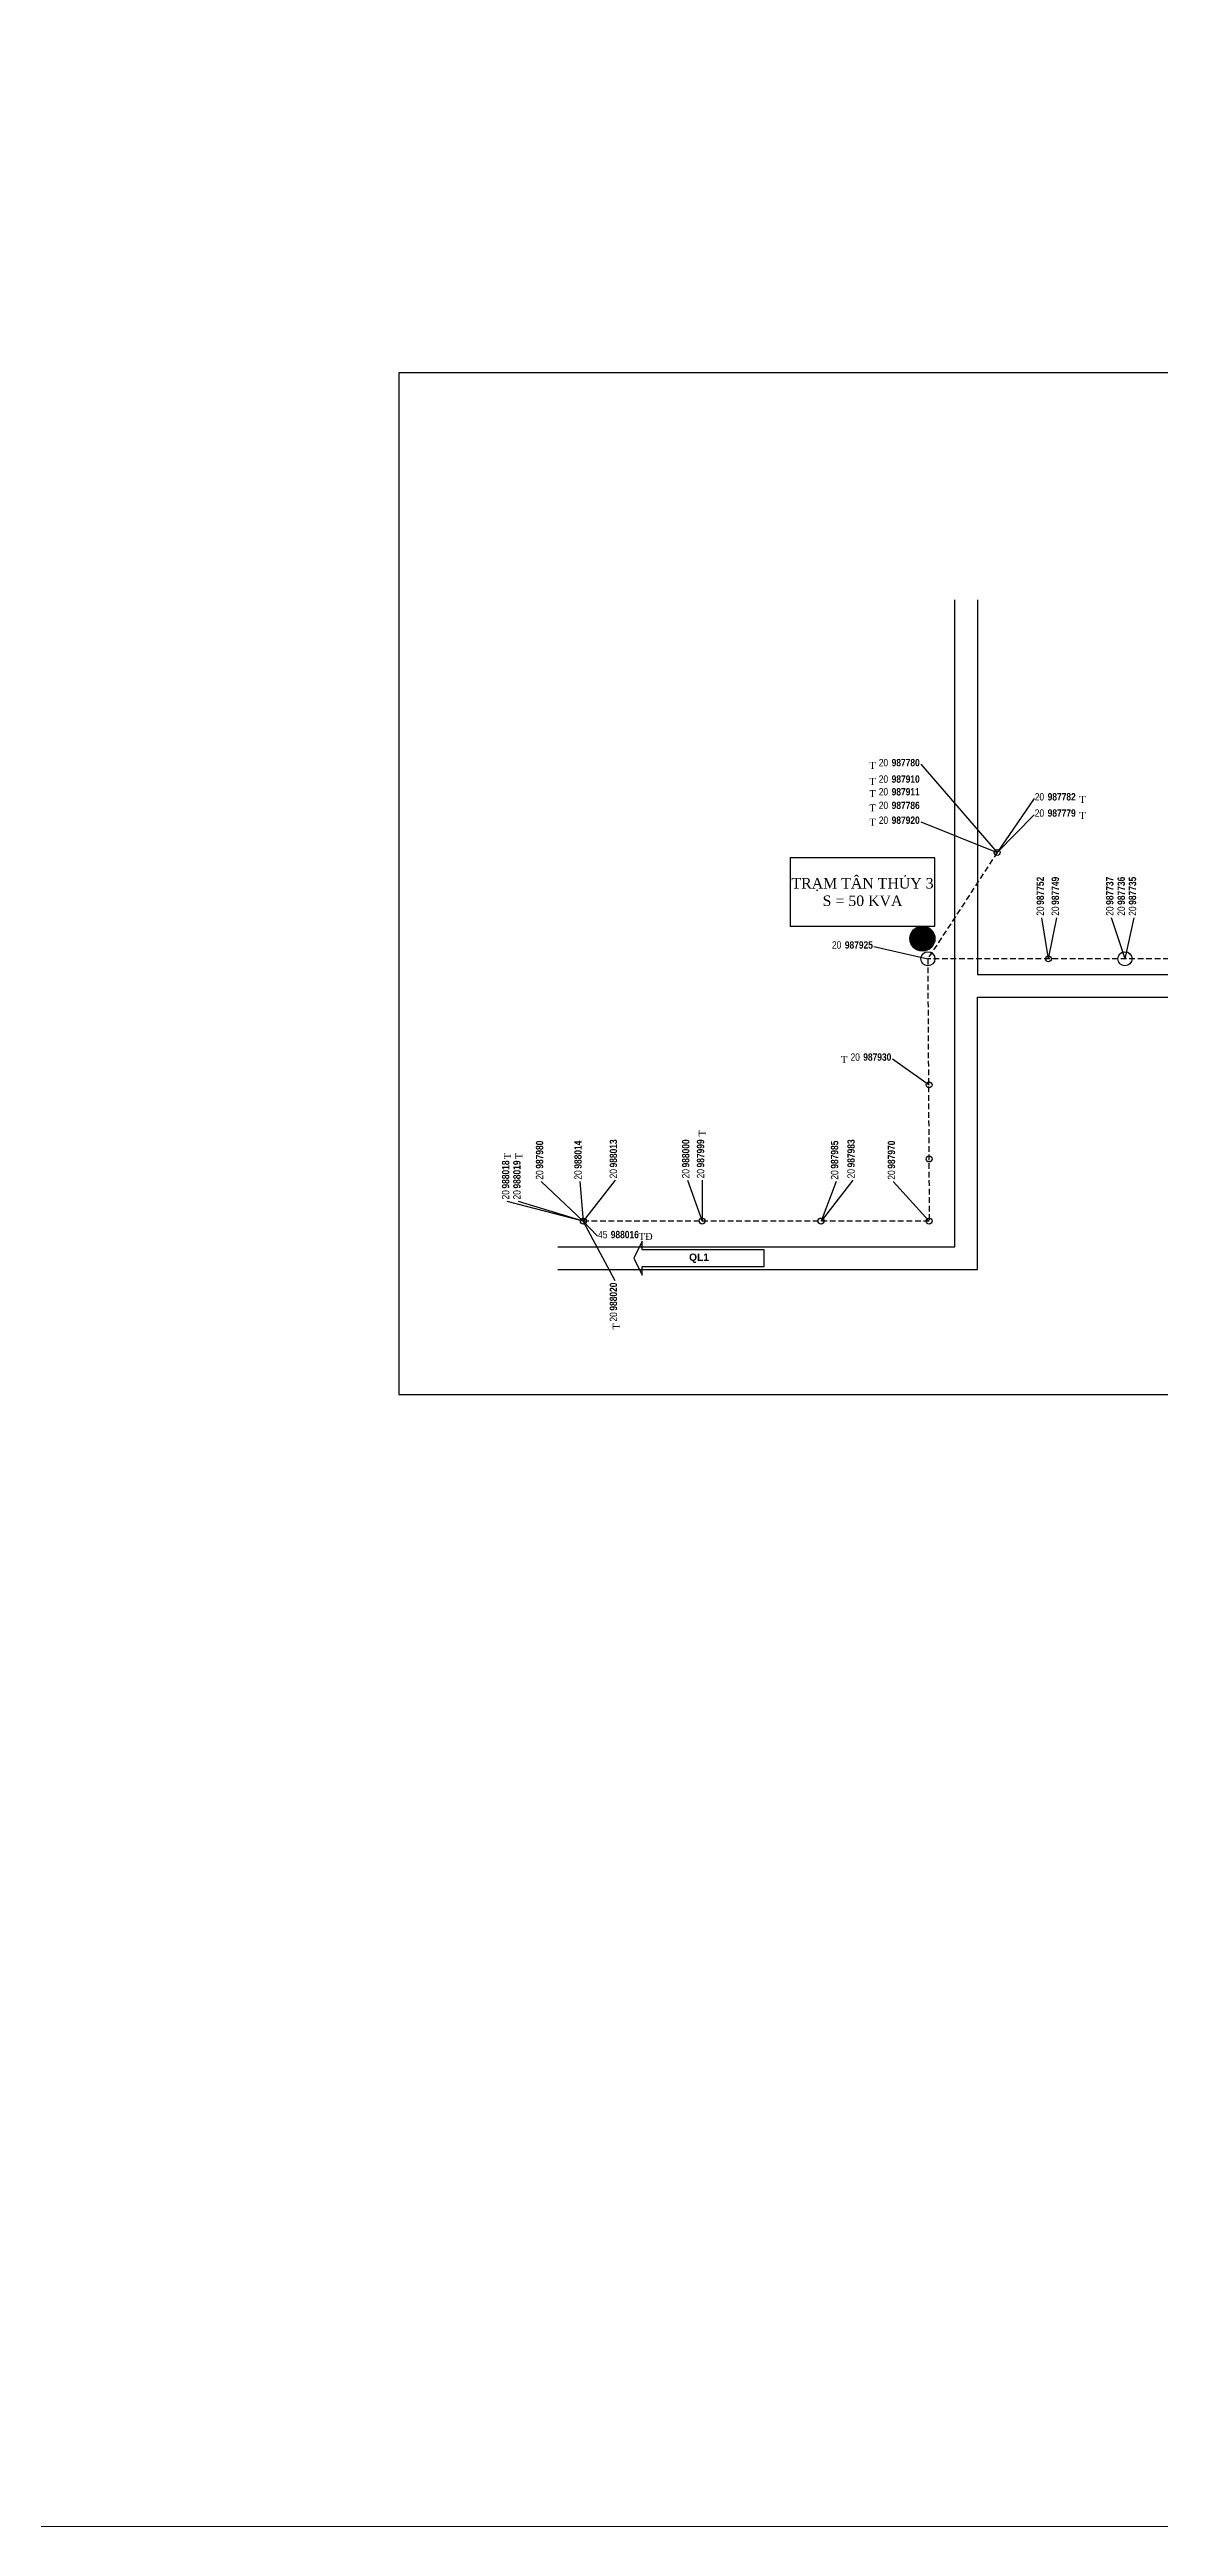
# Model space of a CAD drawing. Header units: metres. Extents: x 429925 to 893472, y 1245258 to 2552490.
# Drawn here: x 435647 to 436268, y 1265499 to 1266885 of the extents above; entities that cross this region are included whole.
import ezdxf

# ---------------------------------------------------------------- set-up
doc = ezdxf.new("R2010")
doc.units = ezdxf.units.M
doc.linetypes.add('HIDDEN2', pattern=[4.7625, 3.175, -1.5875])
for name, color, linetype in [('CONNECTOR', 7, 'Continuous'), ('DATA_GRAPHIC', 7, 'Continuous'), ('FLOWCHART', 7, 'Continuous')]:
    doc.layers.add(name, color=color, linetype=linetype)
doc.layers.add('duong bao', color=3, linetype='Continuous', lineweight=13)
doc.styles.get("Standard").update_dxf_attribs({"font": 'arial.ttf'})

msp = doc.modelspace()

# ---------------------------------------------------------------- hatches: boundary and pattern name
at = {"layer": 'CONNECTOR'}
h = msp.add_hatch(color=254, dxfattribs=at)
edge = h.paths.add_edge_path()
edge.add_arc((436135.1, 1266387.5), 7.02, 0, 360)
msp.add_hatch(color=7, dxfattribs=at).paths.add_polyline_path([(436141.1, 1266384.1), (436135.2, 1266394.3), (436129, 1266383.9)])

# ---------------------------------------------------------------- linework, layer by layer
at = {"color": 9, "linetype": 'Continuous'}
for p, q in [((436153.2, 1266215.1), (436153.2, 1266577)), ((436165.9, 1266577), (436165.9, 1266367.5)), ((436165.9, 1266367.5), (436362.8, 1266367.5)), ((436165.9, 1266202.4), (436165.9, 1266354.8)), ((436165.9, 1266354.8), (436623.1, 1266354.8)), ((435978.3, 1266218.3), (435973.6, 1266208.7)), ((435978.3, 1266213.5), (435978.3, 1266218.3)), ((435931, 1266215.1), (436153.2, 1266215.1)), ((435973.6, 1266208.7), (435978.3, 1266199.2)), ((436046.6, 1266213.5), (435978.3, 1266213.5)), ((435978.3, 1266199.2), (435978.3, 1266204)), ((435978.3, 1266204), (436046.6, 1266204)), ((435931, 1266202.4), (436165.9, 1266202.4))]:
    msp.add_line(p, q, dxfattribs=at)
for points in [[(435842.1, 1266132.5), (436654.9, 1266132.5), (436654.9, 1266704), (435842.1, 1266704)], [(436046.6, 1266213.5), (435978.3, 1266213.5), (435978.3, 1266218.3), (435973.6, 1266208.7), (435978.3, 1266199.2), (435978.3, 1266204), (436046.6, 1266204)]]:
    msp.add_lwpolyline(points, close=True, dxfattribs=at)
for points in [[(436175.3, 1266435.7, -1), (436178.6, 1266435.7, -1)], [(436134.2, 1266376.2, -1), (436142.1, 1266376.2, -1)], [(436204, 1266376.2, -1), (436207.3, 1266376.2, -1)], [(436244.5, 1266376.2, -1), (436252.4, 1266376.2, -1)], [(436137.2, 1266305.7, -1), (436140.5, 1266305.7, -1)], [(436137.2, 1266264.2, -1), (436140.5, 1266264.2, -1)], [(435943.7, 1266229.5, -1), (435947, 1266229.5, -1)], [(436010.2, 1266229.5, -1), (436013.5, 1266229.5, -1)], [(436076.7, 1266229.5, -1), (436080.1, 1266229.5, -1)], [(436137.2, 1266229.5, -1), (436140.5, 1266229.5, -1)]]:
    msp.add_lwpolyline(points, format="xyb", close=True, dxfattribs=at)
at = {"layer": 'CONNECTOR', "linetype": 'Continuous'}
for p, q in [((436134.2, 1266485), (436177, 1266435.7)), ((436197.7, 1266465.9), (436177, 1266435.7)), ((436197.7, 1266456.8), (436177, 1266435.7)), ((436134.2, 1266452.8), (436177, 1266435.7)), ((436205.7, 1266376.2), (436202, 1266399.2)), ((436205.7, 1266376.2), (436210.4, 1266399.2)), ((436248.5, 1266376.2), (436240.9, 1266399.2)), ((436248.5, 1266376.2), (436253.6, 1266399.2)), ((436108, 1266383), (436138.1, 1266376.2)), ((436118.3, 1266320.3), (436138.9, 1266305.7)), ((435921.8, 1266251.6), (435945.3, 1266229.5)), ((435943.3, 1266251.6), (435945.3, 1266229.5)), ((435963.1, 1266252.3), (435945.3, 1266229.5)), ((436003.6, 1266252.3), (436011.9, 1266229.5)), ((436011.9, 1266252.3), (436011.9, 1266229.5)), ((436096.1, 1266252.3), (436078.4, 1266229.5)), ((436086.9, 1266251.6), (436078.4, 1266229.5)), ((436118.7, 1266251.6), (436138.9, 1266229.5)), ((435945.3, 1266229.5), (435902.8, 1266240.5)), ((435945.3, 1266229.5), (435909.1, 1266240.5)), ((435953.2, 1266221), (435945.3, 1266229.5)), ((435963.1, 1266196), (435945.3, 1266229.5))]:
    msp.add_line(p, q, dxfattribs=at)
at = {"layer": 'CONNECTOR', "linetype": 'HIDDEN2'}
for p, q in [((436177, 1266435.7), (436138.1, 1266376.2)), ((436138.1, 1266376.2), (436138.9, 1266229.5)), ((436587.4, 1266376.2), (436138.1, 1266376.2)), ((436138.9, 1266229.5), (435945.3, 1266229.5))]:
    msp.add_line(p, q, dxfattribs=at)
at = {"layer": 'CONNECTOR', "linetype": 'Continuous'}
msp.add_lwpolyline([(436141.1, 1266384.1), (436135.2, 1266394.3), (436129, 1266383.9)], close=True, dxfattribs=at)
msp.add_circle((436135.1, 1266387.5), 7.02, dxfattribs=at)
at = {"layer": 'duong bao', "ltscale": 2}
msp.add_lwpolyline([(433455.3, 1268270.4), (449122.3, 1268270.4), (449122.3, 1265499.3), (433455.3, 1265499.3)], close=True, dxfattribs=at)
at = {"layer": 'FLOWCHART', "linetype": 'Continuous'}
msp.add_lwpolyline([(436061.1, 1266394.5), (436142.1, 1266394.5), (436142.1, 1266432.6), (436061.1, 1266432.6)], close=True, dxfattribs=at)

# ---------------------------------------------------------------- texts
at = {"attachment_point": 5}
for s, insert, char_height, width in [('\\C7;\\fTimes New Roman|b0|i0|;\\H3.9136135429144;T', (436107.2, 1266484.4), 3.914, 22.225), ('\\C7;\\fTimes New Roman|b0|i0|;\\H3.9136135429144;T', (436107.2, 1266475.4), 3.914, 22.225), ('\\C7;\\fTimes New Roman|b0|i0|;\\H3.9136135429144;T', (436107.2, 1266468.6), 3.914, 22.225), ('\\C7;\\fTimes New Roman|b0|i0|;\\H3.9136135429144;T', (436224.7, 1266465.4), 3.914, 22.225), ('\\C7;\\fTimes New Roman|b0|i0|;\\H3.9136135429144;T', (436107.2, 1266460.6), 3.914, 22.225), ('\\C7;\\fTimes New Roman|b0|i0|;\\H3.9136135429144;T', (436107.2, 1266452.7), 3.914, 22.225), ('\\C7;\\fTimes New Roman|b0|i0|;\\H3.9136135429144;T', (436224.7, 1266456.4), 3.914, 22.225), ('\\C7;\\fTimes New Roman|b0|i0|;\\H3.9136135429144;T', (436091.3, 1266319.9), 3.914, 22.225), ('\\C7;\\fTimes New Roman|b0|i0|;\\H3.9136135429144;TĐ', (435980.2, 1266220.9), 3.914, 22.225), ('\\C7;\\fArial Unicode MS|b1|i0|;\\H4.1092942200601;QL1', (436010.1, 1266208.7), 4.109, 73.025)]:
    msp.add_mtext(s, dxfattribs=dict(at, insert=insert, char_height=char_height, width=width))
at = {"char_height": 3.914, "width": 22.225, "attachment_point": 5, "rotation": 90}
for insert in [(436011.9, 1266278.6), (435902.9, 1266265.9), (435909.3, 1266265.9), (435963.8, 1266170.6)]:
    msp.add_mtext('\\C7;\\fTimes New Roman|b0|i0|;\\H3.9136135429144;T', dxfattribs=dict(at, insert=insert))
at = {"layer": 'DATA_GRAPHIC', "char_height": 4.109}
for s, insert, width, attachment_point in [('\\C7;\\fArial Narrow|b0|i0|;\\H4.1092942200601;20', (436113.3, 1266488), 6.699, 2), ('\\C7;\\fArial Narrow|b1|i0|;\\H4.1092942200601;987780', (436133.6, 1266488), 17.464, 3), ('\\C7;\\fArial Narrow|b0|i0|;\\H4.1092942200601;20', (436113.3, 1266478.8), 6.699, 2), ('\\C7;\\fArial Narrow|b0|i0|;\\H4.1092942200601;20', (436113.3, 1266471.7), 6.699, 2), ('\\C7;\\fArial Narrow|b1|i0|;\\H4.1092942200601;987910', (436133.6, 1266478.8), 17.464, 3), ('\\C7;\\fArial Narrow|b1|i0|;\\H4.1092942200601;987911', (436133.6, 1266471.7), 17.464, 3), ('\\C7;\\fArial Narrow|b0|i0|;\\H4.1092942200601;20', (436200.6, 1266468.9), 6.699, 2), ('\\C7;\\fArial Narrow|b1|i0|;\\H4.1092942200601;987782', (436220.9, 1266468.9), 17.464, 3), ('\\C7;\\fArial Narrow|b0|i0|;\\H4.1092942200601;20', (436113.3, 1266464.1), 6.699, 2), ('\\C7;\\fArial Narrow|b0|i0|;\\H4.1092942200601;20', (436113.3, 1266455.8), 6.699, 2), ('\\C7;\\fArial Narrow|b1|i0|;\\H4.1092942200601;987786', (436133.6, 1266464.1), 17.464, 3), ('\\C7;\\fArial Narrow|b1|i0|;\\H4.1092942200601;987920', (436133.6, 1266455.8), 17.464, 3), ('\\C7;\\fArial Narrow|b0|i0|;\\H4.1092942200601;20', (436200.6, 1266459.8), 6.699, 2), ('\\C7;\\fArial Narrow|b1|i0|;\\H4.1092942200601;987779', (436220.9, 1266459.8), 17.464, 3), ('\\C7;\\fArial Narrow|b0|i0|;\\H4.1092942200601;20', (436087.1, 1266386), 6.699, 2), ('\\C7;\\fArial Narrow|b1|i0|;\\H4.1092942200601;987925', (436107.4, 1266386), 17.464, 3), ('\\C7;\\fArial Narrow|b0|i0|;\\H4.1092942200601;20', (436097.5, 1266323.3), 6.699, 2), ('\\C7;\\fArial Narrow|b1|i0|;\\H4.1092942200601;987930', (436117.7, 1266323.3), 17.464, 3), ('\\C7;\\fArial Narrow|b0|i0|;\\H4.1092942200601;45', (435956.2, 1266224), 6.699, 2), ('\\C7;\\fArial Narrow|b1|i0|;\\H4.1092942200601;988016', (435976.4, 1266224), 17.464, 3)]:
    msp.add_mtext(s, dxfattribs=dict(at, insert=insert, width=width, attachment_point=attachment_point))
at = {"layer": 'DATA_GRAPHIC', "char_height": 4.109, "rotation": 90}
for s, insert, width, attachment_point in [('\\C7;\\fArial Narrow|b1|i0|;\\H4.1092942200601;987752', (436199, 1266422.1), 17.613, 3), ('\\C7;\\fArial Narrow|b1|i0|;\\H4.1092942200601;987749', (436207.4, 1266422.1), 17.613, 3), ('\\C7;\\fArial Narrow|b1|i0|;\\H4.1092942200601;987737', (436237.9, 1266422.1), 17.613, 3), ('\\C7;\\fArial Narrow|b1|i0|;\\H4.1092942200601;987736', (436244.3, 1266422.1), 17.613, 3), ('\\C7;\\fArial Narrow|b1|i0|;\\H4.1092942200601;987735', (436250.6, 1266422.1), 17.613, 3), ('\\C7;\\fArial Narrow|b0|i0|;\\H4.1092942200601;20', (436199, 1266402.9), 6.908, 2), ('\\C7;\\fArial Narrow|b0|i0|;\\H4.1092942200601;20', (436207.4, 1266402.9), 6.908, 2), ('\\C7;\\fArial Narrow|b0|i0|;\\H4.1092942200601;20', (436237.9, 1266402.9), 6.908, 2), ('\\C7;\\fArial Narrow|b0|i0|;\\H4.1092942200601;20', (436244.3, 1266402.9), 6.908, 2), ('\\C7;\\fArial Narrow|b0|i0|;\\H4.1092942200601;20', (436250.6, 1266402.9), 6.908, 2), ('\\C7;\\fArial Narrow|b1|i0|;\\H4.1092942200601;987980', (435918.8, 1266274.5), 17.613, 3), ('\\C7;\\fArial Narrow|b1|i0|;\\H4.1092942200601;988014', (435940.3, 1266274.5), 17.613, 3), ('\\C7;\\fArial Narrow|b1|i0|;\\H4.1092942200601;988013', (435960.1, 1266275.2), 17.613, 3), ('\\C7;\\fArial Narrow|b1|i0|;\\H4.1092942200601;988000', (436000.6, 1266275.2), 17.613, 3), ('\\C7;\\fArial Narrow|b1|i0|;\\H4.1092942200601;987999', (436008.9, 1266275.2), 17.613, 3), ('\\C7;\\fArial Narrow|b1|i0|;\\H4.1092942200601;987985', (436083.9, 1266274.5), 17.613, 3), ('\\C7;\\fArial Narrow|b1|i0|;\\H4.1092942200601;987983', (436093.1, 1266275.2), 17.613, 3), ('\\C7;\\fArial Narrow|b1|i0|;\\H4.1092942200601;987970', (436115.7, 1266274.5), 17.613, 3), ('\\C7;\\fArial Narrow|b1|i0|;\\H4.1092942200601;988018', (435899.8, 1266263.4), 17.613, 3), ('\\C7;\\fArial Narrow|b1|i0|;\\H4.1092942200601;988019', (435906.1, 1266263.4), 17.613, 3), ('\\C7;\\fArial Narrow|b0|i0|;\\H4.1092942200601;20', (435899.8, 1266244.2), 6.908, 2), ('\\C7;\\fArial Narrow|b0|i0|;\\H4.1092942200601;20', (435906.1, 1266244.2), 6.908, 2), ('\\C7;\\fArial Narrow|b0|i0|;\\H4.1092942200601;20', (435918.8, 1266255.3), 6.908, 2), ('\\C7;\\fArial Narrow|b0|i0|;\\H4.1092942200601;20', (435940.3, 1266255.3), 6.908, 2), ('\\C7;\\fArial Narrow|b0|i0|;\\H4.1092942200601;20', (435960.1, 1266256), 6.908, 2), ('\\C7;\\fArial Narrow|b0|i0|;\\H4.1092942200601;20', (436000.6, 1266256), 6.908, 2), ('\\C7;\\fArial Narrow|b0|i0|;\\H4.1092942200601;20', (436008.9, 1266256), 6.908, 2), ('\\C7;\\fArial Narrow|b0|i0|;\\H4.1092942200601;20', (436083.9, 1266255.3), 6.908, 2), ('\\C7;\\fArial Narrow|b0|i0|;\\H4.1092942200601;20', (436093.1, 1266256), 6.908, 2), ('\\C7;\\fArial Narrow|b0|i0|;\\H4.1092942200601;20', (436115.7, 1266255.3), 6.908, 2), ('\\C7;\\fArial Narrow|b1|i0|;\\H4.1092942200601;988020', (435960.1, 1266195.1), 17.613, 3), ('\\C7;\\fArial Narrow|b0|i0|;\\H4.1092942200601;20', (435960.1, 1266175.9), 6.908, 2)]:
    msp.add_mtext(s, dxfattribs=dict(at, insert=insert, width=width, attachment_point=attachment_point))
at = {"layer": 'FLOWCHART', "insert": (436101.6, 1266413.5), "char_height": 5.87, "width": 80.962, "attachment_point": 5}
msp.add_mtext('\\C7;\\fTimes New Roman|b0|i0|;\\H5.8704874962568;TRẠM TÂN THỦY 3\\PS = 50 KVA', dxfattribs=at)

doc.saveas('drawing.dxf')
